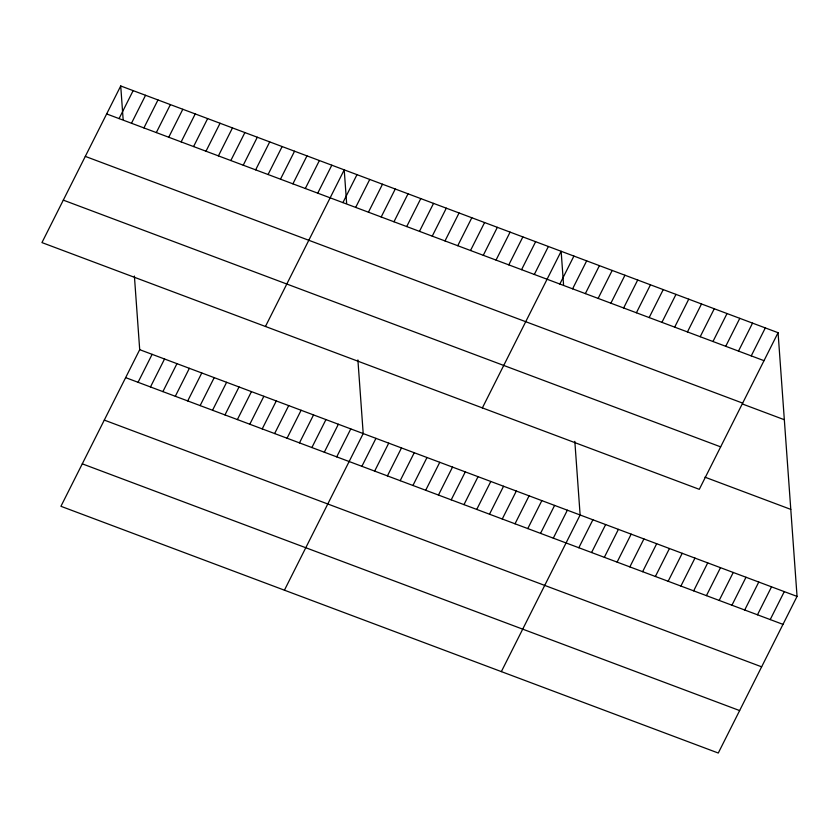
<?xml version="1.0" encoding="UTF-8"?>
<svg xmlns="http://www.w3.org/2000/svg" width="839" height="839" viewBox="0 0 839 839"><rect width="100%" height="100%" fill="white"/><g stroke="black" fill="none" stroke-linecap="round" stroke-linejoin="round"><path stroke-width="1.26" d="M120.722 85.966L41.95 242.586L699.296 489.326L778.068 332.705L120.722 85.966L123.134 119.442M119.075 118.593L133.139 90.633M131.492 123.249L145.556 95.289M143.909 127.916L157.973 99.956M156.327 132.572L170.39 104.613M168.744 137.229L182.808 109.269M181.161 141.896L195.225 113.936M193.578 146.552L207.642 118.593M205.995 151.219L220.059 123.26M218.413 155.876L232.466 127.916M230.83 160.532L244.883 132.572M134.397 276.041L139.704 349.674L60.932 506.295L718.278 753.034L797.05 596.414L778.068 332.705M243.237 165.199L257.3 137.239M138.057 382.301L152.121 354.341M255.654 169.856L269.718 141.896M150.475 386.957L164.538 358.998M268.071 174.522L282.135 146.552M162.892 391.614L176.956 363.654M280.488 179.179L294.552 151.219M175.309 396.281L189.362 368.321M292.905 183.835L306.969 155.876M187.716 400.937L201.78 372.977M305.323 188.502L319.386 160.543M200.133 405.604L214.197 377.644M317.74 193.159L331.804 165.199M212.55 410.261L226.614 382.301M265.449 326.476L344.221 169.856L346.633 203.332M224.967 414.917L239.031 386.957M342.92 202.608L356.984 174.648M237.385 419.584L251.448 391.624M355.684 207.401L369.737 179.441M249.802 424.24L263.865 396.281M368.436 212.194L382.5 184.223M262.219 428.907L276.283 400.937M381.2 216.976L395.263 189.016M274.636 433.564L288.7 405.604M393.963 221.769L408.027 193.809M287.053 438.22L301.117 410.261M406.716 226.561L420.779 198.602M299.471 442.887L313.534 414.927M419.479 231.344L433.543 203.384M311.888 447.544L325.952 419.584M432.242 236.137L446.306 208.177M324.305 452.211L338.369 424.24M445.006 240.929L459.059 212.97M336.722 456.867L350.786 428.907M284.431 590.184L363.203 433.564L357.896 359.931M457.758 245.712L471.822 217.752M361.892 466.316L375.956 438.357M470.522 250.504L484.585 222.545M374.655 471.109L388.719 443.149M483.285 255.297L497.349 227.338M387.419 475.891L401.482 447.932M496.038 260.08L510.102 232.12M400.182 480.684L414.246 452.724M508.801 264.872L522.865 236.913M412.935 485.477L426.999 457.517M521.564 269.665L535.628 241.705M425.698 490.259L439.762 462.299M534.328 274.458L548.381 246.488M438.461 495.052L452.525 467.092M482.373 407.901L561.144 251.281L563.556 284.757M451.214 499.845L465.278 471.885M559.844 284.033L573.907 256.073M463.977 504.627L478.041 476.667M572.607 288.826L586.671 260.856M476.741 509.42L490.805 481.46M585.36 293.608L599.424 265.648M489.504 514.213L503.568 486.253M598.123 298.401L612.187 270.441M502.257 519.005L516.321 491.035M610.886 303.194L624.95 275.234M515.02 523.788L529.084 495.828M623.65 307.976L637.703 280.016M527.783 528.58L541.847 500.621M636.402 312.769L650.466 284.809M540.536 533.373L554.6 505.414M649.166 317.562L663.23 289.602M553.3 538.156L567.363 510.196M661.929 322.344L675.993 294.384M501.355 671.609L580.127 514.989L574.83 441.356M674.682 327.137L688.746 299.177M578.826 547.741L592.89 519.781M687.445 331.929L701.509 303.97M591.579 552.523L605.643 524.564M700.208 336.712L714.272 308.752M604.342 557.316L618.406 529.357M712.972 341.504L727.025 313.545M617.105 562.109L631.169 534.149M725.725 346.297L739.788 318.338M629.858 566.891L643.922 538.932M738.488 351.09L752.552 323.12M642.622 571.684L656.685 543.724M751.251 355.872L765.315 327.913M655.385 576.477L669.449 548.517M668.148 581.27L682.212 553.3M680.901 586.052L694.965 558.092M693.664 590.845L707.728 562.885M706.428 595.638L720.491 567.667M719.191 600.42L733.244 572.46M731.944 605.213L746.007 577.253M744.707 610.005L758.771 582.046M757.47 614.788L771.534 586.828M770.223 619.581L784.287 591.621M106.658 113.936L764.004 360.665M85.305 156.39L742.651 403.119M742.578 404.052L784.339 419.731M63.303 200.133L720.649 446.862M704.949 477.171L790.789 509.388M139.704 349.674L797.05 596.414M125.64 377.634L782.986 624.373M104.288 420.098L761.634 666.827M82.285 463.841L739.631 710.57"/></g></svg>
